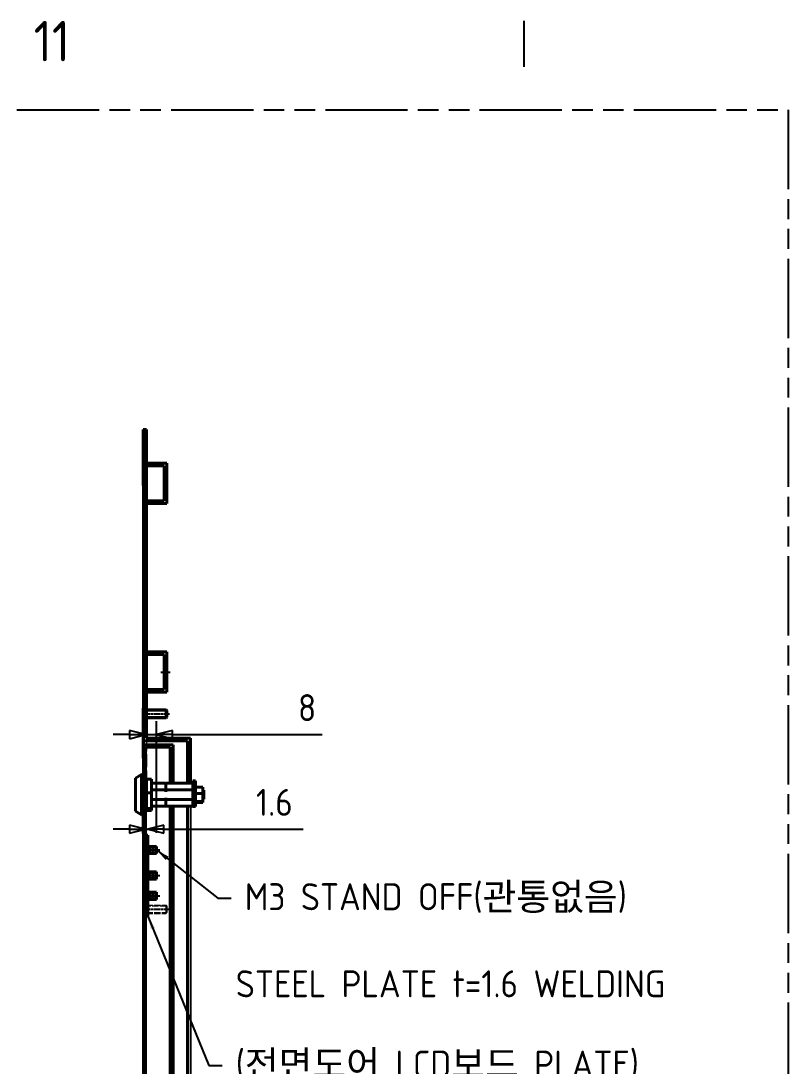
# Model space of a CAD drawing. Header units: millimetres. Extents: x 0 to 8410, y 0 to 5940.
# Drawn here: x 1028 to 1598, y 4999 to 5774 of the extents above; entities that cross this region are included whole.
import ezdxf

# ---------------------------------------------------------------- set-up
doc = ezdxf.new("R2010")
doc.units = ezdxf.units.MM
doc.header["$LTSCALE"] = 10
for name, pattern in [('CHAIN', [0.3543, 0.2362, -0.0295, 0.0591, -0.0295]), ('DASHED', [0.2067, 0.1654, -0.0413]), ('DOUBLE_DASH_CHAIN', [1.2403, 0.6614, -0.0827, 0.1654, -0.0827, 0.1654, -0.0827])]:
    doc.linetypes.add(name, pattern=pattern)
doc.layers.get('0').update_dxf_attribs({"color": 3, "lineweight": 25})
for name, color, linetype, lineweight in [('가려진 것(ISO)', 2, 'DASHED', 18), ('가시적인 것(ISO)', 3, 'Continuous', 40), ('가시적인 좁은 것(ISO)', 3, 'Continuous', 35), ('경계(ISO)', 7, 'Continuous', 25), ('기호(ISO)', 5, 'Continuous', 25), ('스케치 형상(ISO)', 3, 'Continuous', 25), ('중심선(ISO)', 1, 'Continuous', 25), ('치수(ISO)', 2, 'Continuous', 25), ('해치(ISO)', 7, 'Continuous', 18)]:
    doc.layers.add(name, color=color, linetype=linetype, lineweight=lineweight)
doc.styles.add('문자 텍스트_PSTEK_POSCO', font='isocp.shx')
doc.styles.add('치수 텍스트_PSTEK_POSCO', font='isocp.shx')
doc.dimstyles.new('치수_PSTEK_POSCO', dxfattribs={"dimscale": 10, "dimtxt": 2, "dimasz": 1.2, "dimexe": 1, "dimexo": 1, "dimgap": 1, "dimtad": 1, "dimrnd": 1e-08, "dimdsep": 46, "dimtxsty": '치수 텍스트_PSTEK_POSCO', "dimblk": 'Filled-2', "dimcen": 0.09, "dimdle": 10, "dimclrd": 7, "dimclre": 7, "dimclrt": 2, "dimadec": 1, "dimazin": 2, "dimtfac": 1, "dimtmove": 0, "dimatfit": 3, "dimfxl": 0, "dimtolj": 1, "dimlwd": -1, "dimlwe": -1, "dimarcsym": 0})
doc.dimstyles.new('치수_PSTEK_POSCO$7', dxfattribs={"dimscale": 10, "dimtxt": 2, "dimasz": 1, "dimexe": 1, "dimexo": 1, "dimgap": 1, "dimtad": 1, "dimrnd": 1e-08, "dimdsep": 46, "dimtxsty": '치수 텍스트_PSTEK_POSCO', "dimblk": 'Filled-2', "dimcen": 0.09, "dimdle": 10, "dimclrd": 7, "dimclre": 7, "dimclrt": 2, "dimadec": 1, "dimazin": 2, "dimtfac": 1, "dimtmove": 0, "dimatfit": 3, "dimfxl": 0, "dimtolj": 1, "dimlwd": -1, "dimlwe": -1, "dimarcsym": 0})

# ---------------------------------------------------------------- blocks, each defined once
blk = doc.blocks.new('경계 Default Border')
at = {"layer": '경계(ISO)'}
blk.add_line((140.167, 574), (140.167, 577.4), dxfattribs=at)
at = {"layer": '경계(ISO)', "color": 2, "insert": (103.778, 574.4), "char_height": 3, "attachment_point": 7, "style": '문자 텍스트_PSTEK_POSCO'}
blk.add_mtext('11', dxfattribs=at)
blk = doc.blocks.new('Filled-2')
at = {"color": 0}
for p, q in [((0, 0), (-1, 0.25)), ((-1, 0.25), (-1, -0.25)), ((-1, 0), (0, 0)), ((-1, -0.25), (0, 0))]:
    blk.add_line(p, q, dxfattribs=at)
at = {"color": 0, "flags": 128}
blk.add_lwpolyline([(-1, -0.25), (0, 0)], dxfattribs=at)
at = {"color": 0}
blk.add_solid([(-1, -0.25), (0, 0), (-1, 0.25), (-1, -0.25)], dxfattribs=at)
blk = doc.blocks.new('*D126')
at = {"layer": 'Defpoints', "color": 0}
for p in [(1128.85, 5244.46), (1120.85, 5169.16), (1128.85, 5161.56)]:
    blk.add_point(p, dxfattribs=at)
at = {"layer": '치수(ISO)', "color": 7}
for p, q in [((1128.85, 5171.56), (1128.85, 5254.46)), ((1108.85, 5244.46), (1096.85, 5244.46)), ((1120.85, 5244.46), (1128.85, 5244.46)), ((1140.85, 5244.46), (1251.89, 5244.46))]:
    blk.add_line(p, q, dxfattribs=at)
at = {"layer": '치수(ISO)', "color": 7, "xscale": 12.00000047683716, "yscale": 12.00000047683716, "zscale": 12.00000047683716}
blk.add_blockref('Filled-2', (1120.85, 5244.46), dxfattribs=at)
at = {"layer": '치수(ISO)', "color": 7, "xscale": 12.00000047683716, "yscale": 12.00000047683716, "zscale": 12.00000047683716, "rotation": 180}
blk.add_blockref('Filled-2', (1128.85, 5244.46), dxfattribs=at)
at = {"layer": '치수(ISO)', "color": 2, "insert": (1233.89, 5264.46), "char_height": 20, "attachment_point": 4, "style": '치수 텍스트_PSTEK_POSCO'}
blk.add_mtext('\\A1;8', dxfattribs=at)
blk = doc.blocks.new('*D127')
at = {"layer": 'Defpoints', "color": 0}
for p in [(1120.85, 5183.07), (1122.45, 5174.23), (1122.45, 5169.86)]:
    blk.add_point(p, dxfattribs=at)
at = {"layer": '치수(ISO)', "color": 7}
for p, q in [((1108.85, 5174.23), (1096.85, 5174.23)), ((1120.85, 5174.23), (1122.45, 5174.23)), ((1134.45, 5174.23), (1237.72, 5174.23))]:
    blk.add_line(p, q, dxfattribs=at)
at = {"layer": '치수(ISO)', "color": 7, "xscale": 12.00000047683716, "yscale": 12.00000047683716, "zscale": 12.00000047683716}
blk.add_blockref('Filled-2', (1120.85, 5174.23), dxfattribs=at)
at = {"layer": '치수(ISO)', "color": 7, "xscale": 12.00000047683716, "yscale": 12.00000047683716, "zscale": 12.00000047683716, "rotation": 180}
blk.add_blockref('Filled-2', (1122.45, 5174.23), dxfattribs=at)
at = {"layer": '치수(ISO)', "color": 2, "insert": (1202.73, 5194.23), "char_height": 20, "attachment_point": 4, "style": '치수 텍스트_PSTEK_POSCO'}
blk.add_mtext('\\A1;1.6', dxfattribs=at)

msp = doc.modelspace()

# ---------------------------------------------------------------- hatches: boundary and pattern name
at = {"layer": '해치(ISO)'}
h = msp.add_hatch(dxfattribs=at)
h.set_pattern_fill('ANSI31', color=256, scale=254, style=0)
h.set_pattern_definition([(45, (0, 0), (-22.45064, 22.45064), [])])
h.paths.add_polyline_path([(1119.2508, 5470.8217), (1121.5508, 5470.8217), (1121.5508, 5445.8632), (1121.5508, 5443.8632), (1121.5508, 5417.8632), (1121.5508, 5415.8632), (1121.5508, 5305.8632), (1121.5508, 5303.8632), (1121.5508, 5277.8632), (1121.5508, 5275.8632), (1121.5508, 5241.8632), (1154.2508, 5241.8632), (1154.2508, 5216.8632), (1151.9508, 5216.8632), (1151.9508, 5239.8632), (1119.2508, 5239.8632)])
h.paths.add_polyline_path([(1121.5508, 4144.6981), (1121.5508, 4187.8632), (1154.2508, 4187.8632), (1154.2508, 4212.8632), (1151.9508, 4212.8632), (1151.9508, 4189.8632), (1119.2508, 4189.8632), (1119.2508, 4144.6981)])
h = msp.add_hatch(dxfattribs=at)
h.set_pattern_fill('ANSI31', color=256, scale=254, angle=14.9999778, style=0)
h.set_pattern_definition([(60, (0, 0), (-27.4963, 15.87501), [])])
h.paths.add_polyline_path([(1136.5508, 5445.8632), (1121.5508, 5445.8632), (1121.5508, 5443.8632), (1134.5508, 5443.8632), (1134.5508, 5432.4842), (1136.5508, 5432.4842)])
h.paths.add_polyline_path([(1136.5508, 5415.8632), (1136.5508, 5429.2422), (1134.5508, 5429.2422), (1134.5508, 5417.8632), (1121.5508, 5417.8632), (1121.5508, 5415.8632)])
h.paths.add_polyline_path([(1136.5508, 5289.2422), (1134.5508, 5289.2422), (1134.5508, 5277.8632), (1121.5508, 5277.8632), (1121.5508, 5275.8632), (1136.5508, 5275.8632)])
h.paths.add_polyline_path([(1121.5508, 5305.8632), (1121.5508, 5303.8632), (1134.5508, 5303.8632), (1134.5508, 5292.4842), (1136.5508, 5292.4842), (1136.5508, 5305.8632)])
h = msp.add_hatch(dxfattribs=at)
h.set_pattern_fill('ANSI31', color=256, scale=254, angle=75.0001754, style=0)
h.set_pattern_definition([(120.0002, (0, 0), (-27.49626, -15.87508), [])])
h.paths.add_polyline_path([(1119.2508, 4192.8632), (1141.2508, 4192.8632), (1141.2508, 4205.1632), (1138.9508, 4205.1632), (1138.9508, 4194.4632), (1120.8508, 4194.4632), (1120.8508, 5235.2632), (1138.9508, 5235.2632), (1138.9508, 5224.5632), (1141.2508, 5224.5632), (1141.2508, 5236.8632), (1119.2508, 5236.8632)])

# ---------------------------------------------------------------- linework, layer by layer
msp.add_line((1154.2508, 5191.2632), (1154.2508, 4278.4632))
at = {"layer": '가려진 것(ISO)', "ltscale": 0.43798}
for p, q in [((1121.5508, 5431.3632), (1119.2508, 5431.3632)), ((1121.5508, 5431.0927), (1119.2508, 5431.0927)), ((1121.5508, 5428.6337), (1119.2508, 5428.6337)), ((1119.2508, 5428.3632), (1121.5508, 5428.3632)), ((1119.2508, 5397.8632), (1121.5508, 5397.8632)), ((1119.2508, 5395.8632), (1121.5508, 5395.8632)), ((1119.2508, 5391.8632), (1121.5508, 5391.8632)), ((1119.2508, 5333.8632), (1121.5508, 5333.8632)), ((1119.2508, 5329.8632), (1121.5508, 5329.8632)), ((1119.2508, 5327.8632), (1121.5508, 5327.8632))]:
    msp.add_line(p, q, dxfattribs=at)
at = {"layer": '가려진 것(ISO)', "ltscale": 5.787149}
msp.add_line((1121.5508, 5241.8632), (1121.5508, 5211.4791), dxfattribs=at)
at = {"layer": '가려진 것(ISO)', "ltscale": 0.304651}
for p, q in [((1120.8508, 5161.3632), (1119.2508, 5161.3632)), ((1120.8508, 5155.8632), (1122.4508, 5155.8632)), ((1120.8508, 5155.8132), (1122.4508, 5155.8132)), ((1120.8508, 5155.6132), (1122.4508, 5155.6132)), ((1120.8508, 5154.6132), (1122.4508, 5154.6132)), ((1120.8508, 5149.6132), (1122.4508, 5149.6132)), ((1120.8508, 5147.8632), (1122.4508, 5147.8632)), ((1120.8508, 5147.1132), (1122.4508, 5147.1132)), ((1120.8508, 5141.1132), (1122.4508, 5141.1132)), ((1120.8508, 5138.6132), (1122.4508, 5138.6132)), ((1120.8508, 5132.6132), (1122.4508, 5132.6132)), ((1120.8508, 5131.8632), (1122.4508, 5131.8632)), ((1120.8508, 5130.8132), (1122.4508, 5130.8132)), ((1120.8508, 5130.1132), (1122.4508, 5130.1132)), ((1120.8508, 5118.3632), (1119.2508, 5118.3632)), ((1120.8508, 5125.1132), (1122.4508, 5125.1132)), ((1120.8508, 5124.1132), (1122.4508, 5124.1132)), ((1120.8508, 5123.8632), (1122.4508, 5123.8632))]:
    msp.add_line(p, q, dxfattribs=at)
at = {"layer": '가려진 것(ISO)', "ltscale": 0.270311}
for p, q in [((1122.141, 5158.8632), (1122.8508, 5160.0927)), ((1122.141, 5158.8632), (1122.8508, 5157.6337)), ((1122.141, 5139.8632), (1122.8508, 5141.0927)), ((1122.141, 5139.8632), (1122.8508, 5138.6337)), ((1122.141, 5124.8632), (1122.8508, 5126.0927)), ((1122.141, 5124.8632), (1122.8508, 5123.6337))]:
    msp.add_line(p, q, dxfattribs=at)
at = {"layer": '가려진 것(ISO)', "ltscale": 0.735606}
for p, q in [((1122.8508, 5157.6337), (1122.8508, 5160.0927)), ((1122.8508, 5138.6337), (1122.8508, 5141.0927)), ((1122.8508, 5123.6337), (1122.8508, 5126.0927))]:
    msp.add_line(p, q, dxfattribs=at)
at = {"layer": '가려진 것(ISO)', "ltscale": 1.142718}
for p, q in [((1122.8508, 5160.0927), (1128.8508, 5160.0927)), ((1122.8508, 5157.6337), (1128.8508, 5157.6337)), ((1122.8508, 5141.0927), (1128.8508, 5141.0927)), ((1122.8508, 5138.6337), (1128.8508, 5138.6337)), ((1122.8508, 5126.0927), (1128.8508, 5126.0927)), ((1122.8508, 5123.6337), (1128.8508, 5123.6337))]:
    msp.add_line(p, q, dxfattribs=at)
at = {"layer": '가려진 것(ISO)', "ltscale": 0.952248}
for p, q in [((1128.8508, 5160.3632), (1123.8508, 5160.3632)), ((1123.8508, 5157.3632), (1128.8508, 5157.3632)), ((1128.8508, 5141.3632), (1123.8508, 5141.3632)), ((1123.8508, 5138.3632), (1128.8508, 5138.3632)), ((1128.8508, 5126.3632), (1123.8508, 5126.3632)), ((1123.8508, 5123.3632), (1128.8508, 5123.3632))]:
    msp.add_line(p, q, dxfattribs=at)
at = {"layer": '가려진 것(ISO)', "ltscale": 0.897467}
for p, q in [((1123.8508, 5160.3632), (1123.8508, 5157.3632)), ((1123.8508, 5141.3632), (1123.8508, 5138.3632)), ((1123.8508, 5126.3632), (1123.8508, 5123.3632))]:
    msp.add_line(p, q, dxfattribs=at)
at = {"layer": '가려진 것(ISO)', "ltscale": 2.76171}
for p, q in [((1121.5508, 5117.8632), (1136.0508, 5117.8632)), ((1136.0508, 5117.2642), (1121.5508, 5117.2642)), ((1121.5508, 5112.4622), (1136.0508, 5112.4622)), ((1121.5508, 5111.8632), (1136.0508, 5111.8632))]:
    msp.add_line(p, q, dxfattribs=at)
at = {"layer": '가려진 것(ISO)', "ltscale": 1.795034}
msp.add_line((1136.0508, 5111.8632), (1136.0508, 5117.8632), dxfattribs=at)
msp.add_line((1136.0508, 5111.8632), (1136.0508, 5117.8632), dxfattribs=at)
at = {"layer": '가려진 것(ISO)', "ltscale": 0.134582}
for p, q in [((1136.5508, 5117.3632), (1136.0508, 5117.8632)), ((1136.5508, 5112.3632), (1136.0508, 5111.8632))]:
    msp.add_line(p, q, dxfattribs=at)
at = {"layer": '가려진 것(ISO)', "ltscale": 1.495845}
msp.add_line((1136.5508, 5117.3632), (1136.5508, 5112.3632), dxfattribs=at)
at = {"layer": '가려진 것(ISO)', "ltscale": 0.037994}
for points in [[(1119.2508, 5458.6144), (1119.2175, 5458.6144), (1119.1842, 5458.6144), (1119.1175, 5458.6144), (1119.0842, 5458.6144), (1119.0508, 5458.6144)], [(1119.0508, 5438.77), (1119.0842, 5438.77), (1119.1175, 5438.77), (1119.1842, 5438.77), (1119.2175, 5438.77), (1119.2508, 5438.77)], [(1119.2508, 5257.1061), (1119.2175, 5257.1061), (1119.1842, 5257.1061), (1119.1175, 5257.1061), (1119.0842, 5257.1061), (1119.0508, 5257.1061)], [(1119.0508, 5238.9621), (1119.0842, 5238.9621), (1119.1175, 5238.9621), (1119.1842, 5238.9621), (1119.2175, 5238.9621), (1119.2508, 5238.9621)]]:
    msp.add_open_spline(points, degree=3, knots=[-0.02, -0.02, -0.02, -0.02, -0.01, -0.01, 0, 0, 0, 0], dxfattribs=at)
at = {"layer": '가시적인 것(ISO)'}
for p, q in [((1119.2508, 5470.8217), (1121.5508, 5470.8217)), ((1119.2508, 5470.8217), (1119.2508, 5239.8632)), ((1121.5508, 5241.8632), (1121.5508, 5470.8217)), ((1136.5508, 5445.8632), (1121.5508, 5445.8632)), ((1121.5508, 5445.8632), (1121.5508, 5443.8632)), ((1121.5508, 5443.8632), (1134.5508, 5443.8632)), ((1134.5508, 5443.8632), (1134.5508, 5432.4842)), ((1136.5508, 5432.4842), (1136.5508, 5445.8632)), ((1119.2508, 5429.2668), (1119.0508, 5429.2668)), ((1134.5508, 5432.4842), (1136.5508, 5432.4842)), ((1134.5508, 5429.2422), (1134.5508, 5432.4842)), ((1136.5508, 5429.2422), (1134.5508, 5429.2422)), ((1134.5508, 5429.2422), (1134.5508, 5417.8632)), ((1136.5508, 5432.4842), (1136.5508, 5429.2422)), ((1136.5508, 5415.8632), (1136.5508, 5429.2422)), ((1121.5508, 5417.8632), (1121.5508, 5415.8632)), ((1134.5508, 5417.8632), (1121.5508, 5417.8632)), ((1121.5508, 5415.8632), (1136.5508, 5415.8632)), ((1121.5508, 5305.8632), (1121.5508, 5303.8632)), ((1136.5508, 5305.8632), (1121.5508, 5305.8632)), ((1136.5508, 5292.4842), (1136.5508, 5305.8632)), ((1121.5508, 5303.8632), (1134.5508, 5303.8632)), ((1134.5508, 5303.8632), (1134.5508, 5292.4842)), ((1134.5508, 5292.4842), (1136.5508, 5292.4842)), ((1134.5508, 5289.2422), (1134.5508, 5292.4842)), ((1136.5508, 5289.2422), (1134.5508, 5289.2422)), ((1134.5508, 5289.2422), (1134.5508, 5277.8632)), ((1136.5508, 5292.4842), (1136.5508, 5289.2422)), ((1136.5508, 5275.8632), (1136.5508, 5289.2422)), ((1134.5508, 5277.8632), (1121.5508, 5277.8632)), ((1121.5508, 5277.8632), (1121.5508, 5275.8632)), ((1121.5508, 5275.8632), (1136.5508, 5275.8632)), ((1119.2508, 5264.1371), (1119.0508, 5264.1371)), ((1121.5508, 5262.8632), (1136.0508, 5262.8632)), ((1136.0508, 5256.8632), (1136.0508, 5262.8632)), ((1136.5508, 5262.3632), (1136.0508, 5262.8632)), ((1136.0508, 5256.8632), (1136.0508, 5262.8632)), ((1136.5508, 5262.3632), (1136.5508, 5257.3632)), ((1121.5508, 5256.8632), (1136.0508, 5256.8632)), ((1136.5508, 5257.3632), (1136.0508, 5256.8632)), ((1119.2508, 5239.8632), (1151.9508, 5239.8632)), ((1119.2508, 5236.8632), (1119.2508, 5239.8632)), ((1141.2508, 5236.8632), (1119.2508, 5236.8632)), ((1119.2508, 5236.8632), (1119.2508, 4192.8632)), ((1120.8508, 4194.4632), (1120.8508, 5235.2632)), ((1120.8508, 5235.2632), (1138.9508, 5235.2632)), ((1154.2508, 5241.8632), (1121.5508, 5241.8632)), ((1138.9508, 5235.2632), (1138.9508, 5224.5632)), ((1141.2508, 5224.5632), (1141.2508, 5236.8632)), ((1151.9508, 5239.8632), (1151.9508, 5216.8632)), ((1154.2508, 5216.8632), (1154.2508, 5241.8632)), ((1138.9508, 5224.5632), (1141.2508, 5224.5632)), ((1138.9508, 5208.4632), (1138.9508, 5224.5632)), ((1141.2508, 5224.5632), (1141.2508, 5208.4632)), ((1113.3508, 5212.1132), (1117.7508, 5214.8632)), ((1113.3508, 5187.6132), (1113.3508, 5212.1132)), ((1117.7508, 5214.8632), (1117.7508, 5184.8632)), ((1119.2508, 5214.8632), (1117.7508, 5214.8632)), ((1125.1508, 5211.4791), (1121.5508, 5211.4791)), ((1121.5508, 5201.2247), (1121.5508, 5211.4791)), ((1125.1508, 5201.2247), (1125.1508, 5211.4791)), ((1151.9508, 5216.8632), (1154.2508, 5216.8632)), ((1151.9508, 5208.4632), (1151.9508, 5216.8632)), ((1154.2508, 5216.8632), (1154.2508, 5208.4632)), ((1121.5508, 5208.4632), (1120.8508, 5208.4632)), ((1121.5508, 5203.4854), (1120.8508, 5203.4854)), ((1135.3508, 5208.4632), (1125.1508, 5208.4632)), ((1135.3508, 5203.4854), (1125.1508, 5203.4854)), ((1135.8508, 5203.4854), (1135.8508, 5208.4632)), ((1135.8508, 5208.4632), (1155.8508, 5208.4632)), ((1135.8508, 5203.4854), (1135.8508, 5202.0472)), ((1135.8508, 5203.4854), (1155.8508, 5203.4854)), ((1155.8508, 5210.0632), (1155.8508, 5206.7325)), ((1157.8508, 5210.0632), (1155.8508, 5210.0632)), ((1155.8508, 5203.4854), (1155.8508, 5206.7325)), ((1155.8508, 5203.4854), (1155.8508, 5196.2411)), ((1157.8508, 5191.0632), (1157.8508, 5210.0632)), ((1163.3508, 5205.5868), (1157.8508, 5205.5868)), ((1163.3508, 5200.6609), (1163.3508, 5205.5868)), ((1120.8508, 5196.2411), (1121.5508, 5196.2411)), ((1125.1508, 5201.2247), (1121.5508, 5201.2247)), ((1121.5508, 5189.6088), (1121.5508, 5201.2247)), ((1125.1508, 5189.6088), (1125.1508, 5201.2247)), ((1125.1508, 5196.2411), (1135.3508, 5196.2411)), ((1135.8508, 5197.6792), (1135.8508, 5196.2411)), ((1135.8508, 5191.2632), (1135.8508, 5196.2411)), ((1135.8508, 5196.2411), (1155.8508, 5196.2411)), ((1155.8508, 5191.2632), (1155.8508, 5196.2411)), ((1163.3508, 5200.6609), (1157.8508, 5200.6609)), ((1163.3508, 5203.1632), (1164.1508, 5203.1632)), ((1163.3508, 5201.7606), (1164.1508, 5201.7606)), ((1163.3508, 5194.9373), (1163.3508, 5200.6609)), ((1163.3508, 5197.9658), (1164.1508, 5197.9658)), ((1163.3508, 5196.5632), (1164.1508, 5196.5632)), ((1164.1508, 5201.7606), (1164.1508, 5203.1632)), ((1164.1508, 5201.7606), (1164.1508, 5197.9658)), ((1164.1508, 5196.5632), (1164.1508, 5197.9658)), ((1121.5508, 5191.2632), (1120.8508, 5191.2632)), ((1125.1508, 5189.6088), (1121.5508, 5189.6088)), ((1121.5508, 5188.2473), (1121.5508, 5189.6088)), ((1125.1508, 5188.2473), (1121.5508, 5188.2473)), ((1135.3508, 5191.2632), (1125.1508, 5191.2632)), ((1125.1508, 5188.2473), (1125.1508, 5189.6088)), ((1135.8508, 5191.2632), (1155.8508, 5191.2632)), ((1138.9508, 4278.4632), (1138.9508, 5191.2632)), ((1141.2508, 5191.2632), (1141.2508, 4278.4632)), ((1151.9508, 4278.4632), (1151.9508, 5191.2632)), ((1155.8508, 5191.2632), (1155.8508, 5191.0632)), ((1157.8508, 5191.0632), (1155.8508, 5191.0632)), ((1163.3508, 5194.9373), (1157.8508, 5194.9373)), ((1163.3508, 5194.1397), (1157.8508, 5194.1397)), ((1163.3508, 5194.1397), (1163.3508, 5194.9373)), ((1113.3508, 5187.6132), (1117.7508, 5184.8632)), ((1119.2508, 5184.8632), (1117.7508, 5184.8632)), ((1119.0508, 5171.0496), (1119.0508, 5184.8632)), ((1119.2508, 5171.0496), (1119.0508, 5171.0496)), ((1122.4508, 5169.8632), (1120.8508, 5169.8632)), ((1122.4508, 5169.8632), (1122.4508, 5109.8632)), ((1122.4508, 5161.5632), (1128.8508, 5161.5632)), ((1128.8508, 5156.1632), (1128.8508, 5161.5632)), ((1122.4508, 5156.1632), (1128.8508, 5156.1632)), ((1122.4508, 5142.5632), (1128.8508, 5142.5632)), ((1128.8508, 5137.1632), (1128.8508, 5142.5632)), ((1122.4508, 5137.1632), (1128.8508, 5137.1632)), ((1122.4508, 5127.5632), (1128.8508, 5127.5632)), ((1128.8508, 5122.1632), (1128.8508, 5127.5632)), ((1122.4508, 5122.1632), (1128.8508, 5122.1632)), ((1122.4508, 5109.8632), (1120.8508, 5109.8632))]:
    msp.add_line(p, q, dxfattribs=at)
for centre, start, end in [((1135.3508, 5207.9632), 0, 90), ((1135.3508, 5191.7632), 270, 0)]:
    msp.add_arc(centre, 0.5, start, end, dxfattribs=at)
for points, knots in [([(1119.0508, 5470.8217), (1119.0842, 5470.8217), (1119.1175, 5470.8217), (1119.1842, 5470.8217), (1119.2175, 5470.8217), (1119.2508, 5470.8217)], [-0.02, -0.02, -0.02, -0.02, -0.01, -0.01, 0, 0, 0, 0]), ([(1119.0508, 5450.0853), (1119.0508, 5452.128), (1119.0508, 5454.1728), (1119.0508, 5458.0307), (1119.0508, 5459.8304), (1119.0508, 5464.8182), (1119.0508, 5467.0423), (1119.0508, 5469.3585), (1119.0508, 5470.1448), (1119.0508, 5470.8217)], [-2.73947948, -2.73947948, -2.73947948, -2.73947948, -2.38534225, -2.38534225, -2.05772494, -2.05772494, -1.43620715, -1.43620715, -1.05469779, -1.05469779, -1.05469779, -1.05469779]), ([(1119.0508, 5429.2668), (1119.0508, 5432.3543), (1119.0508, 5435.6062), (1119.0508, 5441.2065), (1119.0508, 5444.938), (1119.0508, 5450.0853)], [-3.86143255, -3.86143255, -3.86143255, -3.86143255, -1.544168, -1.544168, 0, 0, 0, 0]), ([(1119.0508, 5246.2117), (1119.0508, 5249.5319), (1119.0508, 5252.8473), (1119.0508, 5257.4208), (1119.0508, 5261.2936), (1119.0508, 5264.1371)], [-3.17818842, -3.17818842, -3.17818842, -3.17818842, -0.95004001, -0.95004001, 0, 0, 0, 0]), ([(1119.0508, 5227.0826), (1119.0508, 5227.9552), (1119.0508, 5229.1517), (1119.0508, 5231.9448), (1119.0508, 5233.8198), (1119.0508, 5239.6153), (1119.0508, 5242.9414), (1119.0508, 5246.2117)], [-2.91229685, -2.91229685, -2.91229685, -2.91229685, -1.86579038, -1.86579038, -0.98108833, -0.98108833, 0, 0, 0, 0]), ([(1119.2508, 5227.0826), (1119.2175, 5227.0826), (1119.1842, 5227.0826), (1119.1175, 5227.0826), (1119.0842, 5227.0826), (1119.0508, 5227.0826)], [-0.02, -0.02, -0.02, -0.02, -0.01, -0.01, 0, 0, 0, 0]), ([(1135.3508, 5203.4854), (1135.3712, 5203.4854), (1135.3954, 5203.4816), (1135.4372, 5203.4687), (1135.4624, 5203.4564), (1135.5418, 5203.4047), (1135.5949, 5203.3375), (1135.6961, 5203.1664), (1135.7434, 5203.021), (1135.8326, 5202.6359), (1135.8508, 5202.3151), (1135.8508, 5202.0472)], [1.074559853, 1.074559853, 1.074559853, 1.074559853, 1.080670989, 1.080670989, 1.0876882, 1.0876882, 1.109091062, 1.109091062, 1.147325305, 1.147325305, 1.22767119, 1.22767119, 1.22767119, 1.22767119]), ([(1135.8508, 5197.6792), (1135.8508, 5197.4114), (1135.8326, 5197.0905), (1135.7434, 5196.7054), (1135.6961, 5196.56), (1135.5949, 5196.3889), (1135.5418, 5196.3218), (1135.4624, 5196.2701), (1135.4372, 5196.2577), (1135.3954, 5196.2449), (1135.3712, 5196.2411), (1135.3508, 5196.2411)], [0.205075281, 0.205075281, 0.205075281, 0.205075281, 0.285421166, 0.285421166, 0.323655409, 0.323655409, 0.345058271, 0.345058271, 0.352075481, 0.352075481, 0.358186618, 0.358186618, 0.358186618, 0.358186618])]:
    msp.add_open_spline(points, degree=3, knots=knots, dxfattribs=at)
at = {"layer": '가시적인 좁은 것(ISO)'}
for p, q in [((1136.5508, 5432.8632), (1134.5508, 5432.8632)), ((1134.5508, 5428.8632), (1136.5508, 5428.8632)), ((1136.5508, 5292.8632), (1134.5508, 5292.8632)), ((1134.5508, 5288.8632), (1136.5508, 5288.8632)), ((1136.0508, 5262.2642), (1121.5508, 5262.2642)), ((1121.5508, 5257.4622), (1136.0508, 5257.4622))]:
    msp.add_line(p, q, dxfattribs=at)
at = {"layer": '스케치 형상(ISO)', "color": 6, "linetype": 'DOUBLE_DASH_CHAIN', "ltscale": 9.228602}
msp.add_line((224.0717, 5707.9507), (1597.62, 5707.9507), dxfattribs=at)
at = {"layer": '스케치 형상(ISO)', "color": 6, "linetype": 'DOUBLE_DASH_CHAIN', "ltscale": 8.899832}
msp.add_line((1597.62, 5707.9507), (1597.62, 3941.797), dxfattribs=at)
at = {"layer": '중심선(ISO)', "linetype": 'CHAIN', "ltscale": 0.777745}
msp.add_line((1132.0508, 5290.8632), (1139.0508, 5290.8632), dxfattribs=at)
at = {"layer": '중심선(ISO)', "linetype": 'CHAIN', "ltscale": 2.166754}
for p, q in [((1119.0508, 5259.8632), (1138.5508, 5259.8632)), ((1119.0508, 5114.8632), (1138.5508, 5114.8632))]:
    msp.add_line(p, q, dxfattribs=at)
at = {"layer": '중심선(ISO)', "linetype": 'CHAIN', "ltscale": 1.111107}
for p, q in [((1121.3508, 5158.8632), (1131.3508, 5158.8632)), ((1121.3508, 5139.8632), (1131.3508, 5139.8632)), ((1121.3508, 5124.8632), (1131.3508, 5124.8632))]:
    msp.add_line(p, q, dxfattribs=at)

# ---------------------------------------------------------------- block references
at = {"xscale": 10, "yscale": 10, "zscale": 10}
msp.add_blockref('경계 Default Border', (0, 0), dxfattribs=at)

# ---------------------------------------------------------------- texts
at = {"layer": '기호(ISO)', "color": 2, "insert": (1194.4285, 5123.1565), "char_height": 20, "width": 334.660316, "attachment_point": 4, "style": '치수 텍스트_PSTEK_POSCO'}
msp.add_mtext('{\\fISOCP|b0|i0;\\H20.0000;M3 STAND OFF(관통없음)}', dxfattribs=at)
at = {"layer": '기호(ISO)', "color": 2, "insert": (1187.7379, 4998.9528), "char_height": 20.0000003, "width": 373.468423, "attachment_point": 4, "line_spacing_factor": 1.78626, "style": '치수 텍스트_PSTEK_POSCO'}
msp.add_mtext('{\\fISOCP|b0|i0;\\H20.0000;STEEL PLATE t=1.6 WELDING\\P(\\f굴림|b0|i0;\\H20.0000;전면도어\\fISOCP|b0|i0;\\H20.0000; LCD\\f굴림|b0|i0;\\H20.0000;보드\\fISOCP|b0|i0;\\H20.0000; PLATE)\\PDOOR\\f굴림|b0|i0;\\H20.0000;에\\fISOCP|b0|i0;\\H20.0000; SPOT \\f굴림|b0|i0;\\H20.0000;용접하여\\fISOCP|b0|i0;\\H20.0000; \\f굴림|b0|i0;\\H20.0000;고정}', dxfattribs=at)

# ---------------------------------------------------------------- dimensions: what is measured, and where the dimension line sits
at = {"layer": '치수(ISO)', "color": 7}
for base, p1, p2, override, picture, middle in [((1128.8508, 5244.4591), (1120.8508, 5169.1613), (1128.8508, 5161.5632), {"dimdec": 2, "dimse1": 1, "dimtp": 0, "dimtm": 0, "dimtdec": 2, "dimtofl": 1, "dimatfit": 1}, '*D126', (1237.8942, 5244.4591)), ((1122.4508, 5174.2255), (1120.8508, 5183.0717), (1122.4508, 5169.8632), {"dimdec": 2, "dimse1": 1, "dimse2": 1, "dimtp": 0, "dimtm": 0, "dimtdec": 2, "dimtofl": 1, "dimatfit": 1}, '*D127', (1215.2219, 5174.2255))]:
    dim = msp.add_linear_dim(base=base, p1=p1, p2=p2, dimstyle='치수_PSTEK_POSCO', override=override, dxfattribs=at)
    dim.commit()
    dim.dimension.update_dxf_attribs({"geometry": picture, "text_midpoint": middle, "dimtype": 160})

# ---------------------------------------------------------------- leaders
at = {"layer": '기호(ISO)', "color": 7, "annotation_type": 0, "has_hookline": 1, "hookline_direction": 0}
for points, text_width in [([(1128.9136, 5158.8632), (1174.4285, 5123.1565), (1184.4285, 5123.1565)], 314.0096), ([(1122.4508, 5109.8632), (1167.7379, 4998.9528), (1177.7379, 4998.9528)], 367.1439)]:
    msp.add_leader(points, dimstyle='치수_PSTEK_POSCO$7', override={"dimtad": 0}, dxfattribs=dict(at, text_width=text_width))

doc.saveas('drawing.dxf')
